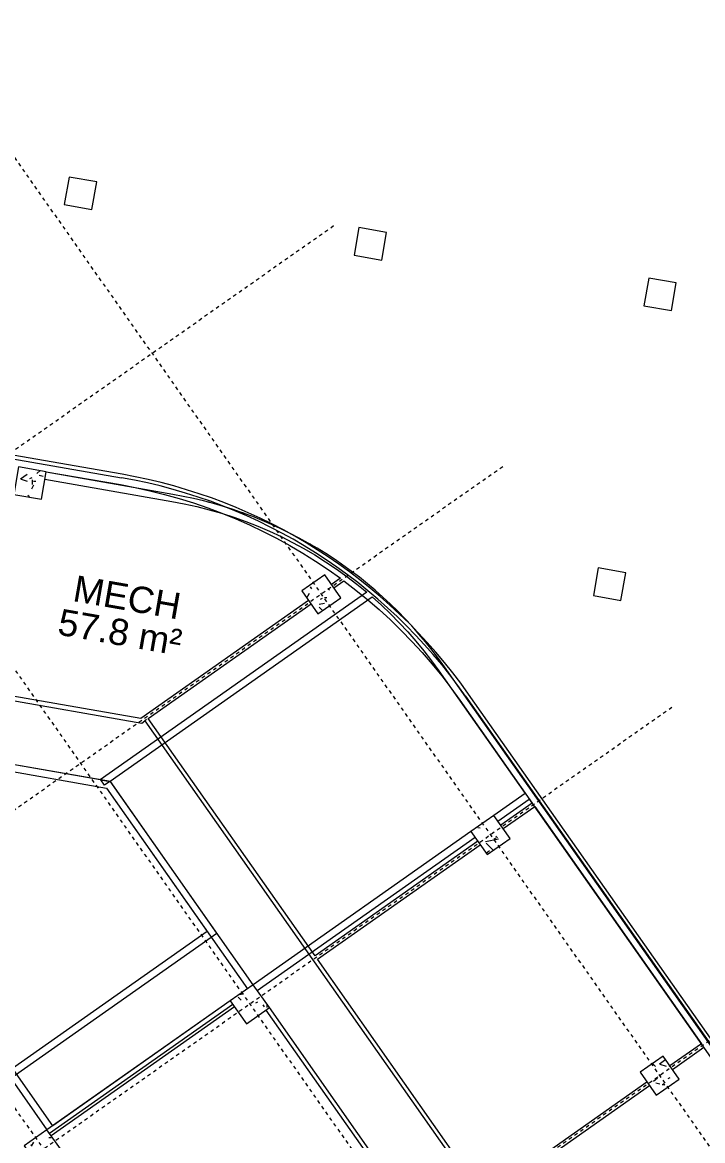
# Model space of a CAD drawing. Extents: x 274235 to 276654, y 142848 to 144425.
# Drawn here: x 275904.94 to 275924.37, y 143116.4 to 143148.33 of the extents above; entities that cross this region are included whole.
import ezdxf

# ---------------------------------------------------------------- set-up
doc = ezdxf.new("R2010")
doc.units = 0
doc.header["$LTSCALE"] = 1.5
doc.linetypes.add('ACM-G-CENTER', pattern=[50.800000000000004, 31.75, -6.350000000000001, 6.350000000000001, -6.350000000000001])
doc.linetypes.add('ACM-G-HIDDEN2', pattern=[4.762500000000001, 3.175000000000001, -1.5875])
doc.layers.get('0').update_dxf_attribs({"linetype": 'CONTINUOUS', "lineweight": 0})
for name, color, linetype, lineweight in [('_ACM-A-ANNO-RMID', 4, 'CONTINUOUS', 18), ('_ACM-A-DETL', 7, 'CONTINUOUS', 5), ('_ACM-A-GRID', 3, 'CONTINUOUS', 5), ('_ACM-A-WALL-FULL', 6, 'CONTINUOUS', 13), ('_ACM-S-STRU-CLOS', 5, 'CONTINUOUS', 5)]:
    doc.layers.add(name, color=color, linetype=linetype, lineweight=lineweight)
doc.styles.add('Arial', font='arial.ttf', dxfattribs={"height": 749.999999999999})

# ---------------------------------------------------------------- blocks, each defined once
blk = doc.blocks.new('M_Concrete-Rectangular-Column - 800 x 800mm-V860-B1_Working')
at = {"layer": '_ACM-A-DETL', "color": 250}
for p, q in [((400.0000000000002, 400.0000000000002), (-399.9999999999999, 400.0000000000002)), ((-399.9999999999999, 400.0000000000002), (-399.9999999999999, -399.9999999999999)), ((400.0000000000002, -399.9999999999999), (400.0000000000002, 400.0000000000002)), ((-399.9999999999999, -399.9999999999999), (400.0000000000002, -399.9999999999999))]:
    blk.add_line(p, q, dxfattribs=at)
blk = doc.blocks.new('M_Concrete-Rectangular-Column - 800 x 800mm-V861-B1_Working')
at = {"layer": '_ACM-S-STRU-CLOS'}
h = blk.add_hatch(dxfattribs=at)
h.set_pattern_fill('FP_541', color=256, style=0, pattern_type=2)
h.set_pattern_definition([(49.99999999999999, (-672604.125, -671604.566), (3643.681986006824, -318.7812880006761), [381, -4191]), (355, (-672604.125, -671604.566), (-704.8562580461121, 3821.135846227694), [304.8, -3352.8]), (100.451, (-672300.485, -671631.1309999999), (2938.852362929117, 3502.332152374178), [323.8, -3561.801]), (46.184, (-672604.125, -670588.566), (5421.581919880712, -840.8554984886337), [571.5, -6286.5]), (96.636, (-672152.3259999999, -670658.636), (4748.051319755933, 4948.551449789822), [485.7, -5342.701999999999]), (351.184, (-672604.125, -670588.566), (4748.100788072627, 4948.506072045693), [457.2, -5029.2]), (21, (-672096.125, -670842.566), (3032.287836333134, -2045.304476687058), [381, -4191]), (326, (-672096.125, -670842.566), (1236.042244531653, 3683.761809559103), [304.8, -3352.8]), (71.45100000000001, (-671843.434, -671013.0079999999), (4268.342513760047, 1638.424823382678), [323.8, -3561.801]), (37.50000000000001, (-672604.125, -671604.566), (61.77206501183639, 1691.100777463062), [167.64, -3144.52, 167.64, -6601.46]), (37.50000000000001, (-672604.125, -671604.566), (61.77206501183639, 1691.100777463062), [-3479.8, -3235.96, 167.64, -3197.86]), (7.499999999999999, (-672604.125, -671604.566), (1336.393250206115, 2003.61149636239), [167.64, -1772.92, 167.64, -4351.02]), (7.499999999999999, (-672604.125, -671604.566), (1336.393250206115, 2003.61149636239), [-2108.2, -3068.32, 167.64, -1115.06]), (327.5, (-673736.965, -671604.566), (2711.817807077548, -114.578640950727), [167.64, -1102.36, -9220.2]), (327.5, (-673736.965, -671604.566), (2711.817807077548, -114.578640950727), [-1270, 167.64, -3794.76, -5257.8]), (327.5, (-673736.965, -671604.566), (2711.817807077548, -114.578640950727), [-5232.4, 167.64, -5090.16]), (317.5, (-674244.965, -671604.566), (2962.585592803855, 508.5334453662156), [167.64, -1483.36, 167.64, -6197.6]), (317.5, (-674244.965, -671604.566), (2962.585592803855, 508.5334453662156), [-1818.64, -2463.8, 167.64, -3566.16])])
h.paths.add_polyline_path([(400.0000000006714, -399.99999999932), (400.0000000006714, 400.0000000006714), (-399.9999999993373, 400.0000000006714), (-399.9999999993373, -399.99999999932)])
at = {"layer": '_ACM-A-DETL', "color": 250}
for p, q in [((400.0000000000002, 400.0000000000002), (-399.9999999999999, 400.0000000000002)), ((-399.9999999999999, 400.0000000000002), (-399.9999999999999, -399.9999999999999)), ((400.0000000000002, -399.9999999999999), (400.0000000000002, 400.0000000000002)), ((-399.9999999999999, -399.9999999999999), (400.0000000000002, -399.9999999999999))]:
    blk.add_line(p, q, dxfattribs=at)
blk = doc.blocks.new('M_Concrete-Rectangular-Column - 800 x 800mm-V863-B1_Working')
at = {"layer": '_ACM-S-STRU-CLOS'}
h = blk.add_hatch(dxfattribs=at)
h.set_pattern_fill('FP_542', color=256, style=0, pattern_type=2)
h.set_pattern_definition([(49.99999999999999, (-664204.125, -680004.566), (3643.681986006824, -318.7812880006761), [381, -4191]), (355, (-664204.125, -680004.566), (-704.8562580461121, 3821.135846227694), [304.8, -3352.8]), (100.451, (-663900.485, -680031.1309999999), (2938.852362929117, 3502.332152374178), [323.8, -3561.801]), (46.184, (-664204.125, -678988.566), (5421.581919880712, -840.8554984886337), [571.5, -6286.5]), (96.636, (-663752.326, -679058.6359999999), (4748.051319755933, 4948.551449789822), [485.7, -5342.701999999999]), (351.184, (-664204.125, -678988.566), (4748.100788072627, 4948.506072045693), [457.2, -5029.2]), (21, (-663696.125, -679242.566), (3032.287836333134, -2045.304476687058), [381, -4191]), (326, (-663696.125, -679242.566), (1236.042244531653, 3683.761809559103), [304.8, -3352.8]), (71.45100000000001, (-663443.434, -679413.0079999999), (4268.342513760047, 1638.424823382678), [323.8, -3561.801]), (37.50000000000001, (-664204.125, -680004.566), (61.77206501183639, 1691.100777463062), [167.64, -3144.52, 167.64, -6601.46]), (37.50000000000001, (-664204.125, -680004.566), (61.77206501183639, 1691.100777463062), [-3479.8, -3235.96, 167.64, -3197.86]), (7.499999999999999, (-664204.125, -680004.566), (1336.393250206115, 2003.61149636239), [167.64, -1772.92, 167.64, -4351.02]), (7.499999999999999, (-664204.125, -680004.566), (1336.393250206115, 2003.61149636239), [-2108.2, -3068.32, 167.64, -1115.06]), (327.5, (-665336.965, -680004.566), (2711.817807077548, -114.578640950727), [167.64, -1102.36, -9220.2]), (327.5, (-665336.965, -680004.566), (2711.817807077548, -114.578640950727), [-1270, 167.64, -3794.76, -5257.8]), (327.5, (-665336.965, -680004.566), (2711.817807077548, -114.578640950727), [-5232.4, 167.64, -5090.16]), (317.5, (-665844.965, -680004.566), (2962.585592803855, 508.5334453662156), [167.64, -1483.36, 167.64, -6197.6]), (317.5, (-665844.965, -680004.566), (2962.585592803855, 508.5334453662156), [-1818.64, -2463.8, 167.64, -3566.16])])
h.paths.add_polyline_path([(400.0000000006368, -399.9999999993547), (400.0000000006194, 400.0000000006368), (-399.9999999993719, 400.0000000006368), (-399.9999999993547, -399.9999999993547)])
at = {"layer": '_ACM-A-DETL', "color": 250}
for p, q in [((400.0000000000002, 400.0000000000002), (-399.9999999999999, 400.0000000000002)), ((-399.9999999999999, 400.0000000000002), (-399.9999999999999, -399.9999999999999)), ((400.0000000000002, -399.9999999999999), (400.0000000000002, 400.0000000000002)), ((-399.9999999999999, -399.9999999999999), (400.0000000000002, -399.9999999999999))]:
    blk.add_line(p, q, dxfattribs=at)
blk = doc.blocks.new('M_Concrete-Rectangular-Column - 800 x 800mm-V865-B1_Working')
at = {"layer": '_ACM-S-STRU-CLOS'}
h = blk.add_hatch(dxfattribs=at)
h.set_pattern_fill('FP_544', color=256, style=0, pattern_type=2)
h.set_pattern_definition([(49.99999999999999, (-655804.125, -680004.566), (3643.681986006824, -318.7812880006761), [381, -4191]), (355, (-655804.125, -680004.566), (-704.8562580461121, 3821.135846227694), [304.8, -3352.8]), (100.451, (-655500.485, -680031.1309999999), (2938.852362929117, 3502.332152374178), [323.8, -3561.801]), (46.184, (-655804.125, -678988.566), (5421.581919880712, -840.8554984886337), [571.5, -6286.5]), (96.636, (-655352.326, -679058.6359999999), (4748.051319755933, 4948.551449789822), [485.7, -5342.701999999999]), (351.184, (-655804.125, -678988.566), (4748.100788072627, 4948.506072045693), [457.2, -5029.2]), (21, (-655296.125, -679242.566), (3032.287836333134, -2045.304476687058), [381, -4191]), (326, (-655296.125, -679242.566), (1236.042244531653, 3683.761809559103), [304.8, -3352.8]), (71.45100000000001, (-655043.434, -679413.0079999999), (4268.342513760047, 1638.424823382678), [323.8, -3561.801]), (37.50000000000001, (-655804.125, -680004.566), (61.77206501183639, 1691.100777463062), [167.64, -3144.52, 167.64, -6601.46]), (37.50000000000001, (-655804.125, -680004.566), (61.77206501183639, 1691.100777463062), [-3479.8, -3235.96, 167.64, -3197.86]), (7.499999999999999, (-655804.125, -680004.566), (1336.393250206115, 2003.61149636239), [167.64, -1772.92, 167.64, -4351.02]), (7.499999999999999, (-655804.125, -680004.566), (1336.393250206115, 2003.61149636239), [-2108.2, -3068.32, 167.64, -1115.06]), (327.5, (-656936.965, -680004.566), (2711.817807077548, -114.578640950727), [167.64, -1102.36, -9220.2]), (327.5, (-656936.965, -680004.566), (2711.817807077548, -114.578640950727), [-1270, 167.64, -3794.76, -5257.8]), (327.5, (-656936.965, -680004.566), (2711.817807077548, -114.578640950727), [-5232.4, 167.64, -5090.16]), (317.5, (-657444.965, -680004.566), (2962.585592803855, 508.5334453662156), [167.64, -1483.36, 167.64, -6197.6]), (317.5, (-657444.965, -680004.566), (2962.585592803855, 508.5334453662156), [-1818.64, -2463.8, 167.64, -3566.16])])
h.paths.add_polyline_path([(400.0000000006887, -399.9999999993893), (400.0000000006714, 400.0000000006021), (-399.99999999932, 400.0000000006021), (-399.9999999993026, -399.9999999993893)])
at = {"layer": '_ACM-A-DETL', "color": 250}
for p, q in [((400.0000000000002, 400.0000000000002), (-399.9999999999999, 400.0000000000002)), ((-399.9999999999999, 400.0000000000002), (-399.9999999999999, -399.9999999999999)), ((400.0000000000002, -399.9999999999999), (400.0000000000002, 400.0000000000002)), ((-399.9999999999999, -399.9999999999999), (400.0000000000002, -399.9999999999999))]:
    blk.add_line(p, q, dxfattribs=at)
blk = doc.blocks.new('M_Concrete-Rectangular-Column - 800 x 800mm-3973882-B1_Working')
at = {"layer": '_ACM-A-DETL', "color": 250}
for p, q in [((400.0000000000002, 400.0000000000002), (-399.9999999999999, 400.0000000000002)), ((-399.9999999999999, 400.0000000000002), (-399.9999999999999, -399.9999999999999)), ((400.0000000000002, -399.9999999999999), (400.0000000000002, 400.0000000000002)), ((-399.9999999999999, -399.9999999999999), (400.0000000000002, -399.9999999999999))]:
    blk.add_line(p, q, dxfattribs=at)
blk = doc.blocks.new('M_Concrete-Rectangular-Column - 800 x 800mm-V1062-B1_Working')
at = {"layer": '_ACM-S-STRU-CLOS'}
h = blk.add_hatch(dxfattribs=at)
h.set_pattern_fill('FP_664', color=256, style=0, pattern_type=2)
h.set_pattern_definition([(4.999999999999999, (-943600.595, 4608.31), (2351.059830332032, -2801.884651253352), [381, -4191]), (310, (-943600.595, 4608.31), (2203.542428876418, 3200.35970852878), [304.8, -3352.8]), (55.451, (-943404.6740000001, 4374.82), (4554.605249644746, 398.4403801781702), [323.8, -3561.801]), (1.184, (-942882.175, 5326.731), (3239.061715540233, -4428.211985948568), [571.5, -6286.5]), (51.63600000000001, (-942612.252, 4957.714), (6856.533572818061, 141.775001575746), [485.6999999999999, -5342.701999999998]), (306.184, (-942882.175, 5326.731), (6856.536465289661, 141.7079352829701), [457.2, -5029.2]), (336, (-942702.57, 4787.915), (697.9026265240216, -3590.399956637265), [381, -4191]), (281, (-942702.57, 4787.915), (3478.826808756641, 1730.799102873897), [304.8, -3352.8]), (26.451, (-942644.411, 4488.715), (4176.715238984827, -1859.632632828301), [323.8, -3561.801]), (352.5, (-943600.595, 4608.31), (1239.46827347174, 1152.109381356208), [167.64, -3144.52, 167.64, -6601.46]), (352.5, (-943600.595, 4608.31), (1239.46827347174, 1152.109381356208), [-3479.8, -3235.96, 167.64, -3197.86]), (322.5, (-943600.595, 4608.31), (2361.740005493846, 471.7945463884976), [167.64, -1772.92, 167.64, -4351.02]), (322.5, (-943600.595, 4608.31), (2361.740005493846, 471.7945463884976), [-2108.2, -3068.32, 167.64, -1115.06]), (282.5, (-944401.6340000001, 5409.349), (1836.525426731569, -1998.564094722365), [167.64, -1102.36, 167.64, -9052.56]), (282.5, (-944401.6340000001, 5409.349), (1836.525426731569, -1998.564094722365), [-1437.64, -3794.76, 167.64, -5090.16]), (272.5, (-944760.845, 5768.559), (2454.451810195783, -1735.276914838564), [167.64, -1483.36, 167.64, -6197.6]), (272.5, (-944760.845, 5768.559), (2454.451810195783, -1735.276914838564), [-1818.64, -2463.8, 167.64, -3566.16])])
h.paths.add_polyline_path([(-399.9999999990601, -399.9999999999783), (400.0000000009486, -399.9999999999783), (400.0000000009486, 400.0000000000477), (-399.9999999990601, 400.0000000000477)])
at = {"layer": '_ACM-A-DETL', "color": 250}
for p, q in [((400.0000000000002, 400.0000000000002), (-399.9999999999999, 400.0000000000002)), ((-399.9999999999999, 400.0000000000002), (-399.9999999999999, -399.9999999999999)), ((400.0000000000002, -399.9999999999999), (400.0000000000002, 400.0000000000002)), ((-399.9999999999999, -399.9999999999999), (400.0000000000002, -399.9999999999999))]:
    blk.add_line(p, q, dxfattribs=at)
blk = doc.blocks.new('M_Concrete-Rectangular-Column - 800 x 800mm-V1063-B1_Working')
at = {"layer": '_ACM-A-DETL', "color": 250}
for p, q in [((400.0000000000002, 400.0000000000002), (-399.9999999999999, 400.0000000000002)), ((-399.9999999999999, 400.0000000000002), (-399.9999999999999, -399.9999999999999)), ((400.0000000000002, -399.9999999999999), (400.0000000000002, 400.0000000000002)), ((-399.9999999999999, -399.9999999999999), (400.0000000000002, -399.9999999999999))]:
    blk.add_line(p, q, dxfattribs=at)
blk = doc.blocks.new('M_Concrete-Rectangular-Column - 800 x 800mm-V1065-B1_Working')
at = {"layer": '_ACM-S-STRU-CLOS'}
h = blk.add_hatch(dxfattribs=at)
h.set_pattern_fill('FP_665', color=256, style=0, pattern_type=2)
h.set_pattern_definition([(4.999999999999999, (-943600.595, -3791.69), (2351.059830332032, -2801.884651253352), [381, -4191]), (310, (-943600.595, -3791.69), (2203.542428876418, 3200.35970852878), [304.8, -3352.8]), (55.451, (-943404.6740000001, -4025.18), (4554.605249644746, 398.4403801781702), [323.8, -3561.801]), (1.184, (-942882.175, -3073.269), (3239.061715540233, -4428.211985948568), [571.5, -6286.5]), (51.63600000000001, (-942612.252, -3442.286), (6856.533572818061, 141.775001575746), [485.6999999999999, -5342.701999999998]), (306.184, (-942882.175, -3073.269), (6856.536465289661, 141.7079352829701), [457.2, -5029.2]), (336, (-942702.57, -3612.085), (697.9026265240216, -3590.399956637265), [381, -4191]), (281, (-942702.57, -3612.085), (3478.826808756641, 1730.799102873897), [304.8, -3352.8]), (26.451, (-942644.411, -3911.285), (4176.715238984827, -1859.632632828301), [323.8, -3561.801]), (352.5, (-943600.595, -3791.69), (1239.46827347174, 1152.109381356208), [167.64, -3144.52, 167.64, -6601.46]), (352.5, (-943600.595, -3791.69), (1239.46827347174, 1152.109381356208), [-3479.8, -3235.96, 167.64, -3197.86]), (322.5, (-943600.595, -3791.69), (2361.740005493846, 471.7945463884976), [167.64, -1772.92, 167.64, -4351.02]), (322.5, (-943600.595, -3791.69), (2361.740005493846, 471.7945463884976), [-2108.2, -3068.32, 167.64, -1115.06]), (282.5, (-944401.6340000001, -2990.651), (1836.525426731569, -1998.564094722365), [167.64, -1102.36, 167.64, -9052.56]), (282.5, (-944401.6340000001, -2990.651), (1836.525426731569, -1998.564094722365), [-1437.64, -3794.76, 167.64, -5090.16]), (272.5, (-944760.845, -2631.441), (2454.451810195783, -1735.276914838564), [167.64, -1483.36, 167.64, -6197.6]), (272.5, (-944760.845, -2631.441), (2454.451810195783, -1735.276914838564), [-1818.64, -2463.8, 167.64, -3566.16])])
h.paths.add_polyline_path([(-399.9999999990428, -399.9999999999783), (400.0000000009833, -399.9999999999783), (400.0000000009833, 400.0000000000477), (-399.9999999990428, 400.000000000013)])
at = {"layer": '_ACM-A-DETL', "color": 250}
for p, q in [((400.0000000000002, 400.0000000000002), (-399.9999999999999, 400.0000000000002)), ((-399.9999999999999, 400.0000000000002), (-399.9999999999999, -399.9999999999999)), ((400.0000000000002, -399.9999999999999), (400.0000000000002, 400.0000000000002)), ((-399.9999999999999, -399.9999999999999), (400.0000000000002, -399.9999999999999))]:
    blk.add_line(p, q, dxfattribs=at)
blk = doc.blocks.new('M_Concrete-Rectangular-Column - 800 x 800mm-V1067-B1_Working')
at = {"layer": '_ACM-A-DETL', "color": 250}
for p, q in [((400.0000000000002, 400.0000000000002), (-399.9999999999999, 400.0000000000002)), ((-399.9999999999999, 400.0000000000002), (-399.9999999999999, -399.9999999999999)), ((400.0000000000002, -399.9999999999999), (400.0000000000002, 400.0000000000002)), ((-399.9999999999999, -399.9999999999999), (400.0000000000002, -399.9999999999999))]:
    blk.add_line(p, q, dxfattribs=at)
blk = doc.blocks.new('M_Concrete-Rectangular-Column - 800 x 800mm-V1069-B1_Working')
at = {"layer": '_ACM-A-DETL', "color": 250}
for p, q in [((400.0000000000002, 400.0000000000002), (-399.9999999999999, 400.0000000000002)), ((-399.9999999999999, 400.0000000000002), (-399.9999999999999, -399.9999999999999)), ((400.0000000000002, -399.9999999999999), (400.0000000000002, 400.0000000000002)), ((-399.9999999999999, -399.9999999999999), (400.0000000000002, -399.9999999999999))]:
    blk.add_line(p, q, dxfattribs=at)
blk = doc.blocks.new('BASEMENT20250512')
at = {"layer": '_ACM-A-DETL', "color": 250, "linetype": 'ACM-G-HIDDEN2'}
for radius, start, end in [(11999.99999999979, 84.90622403337761, 85.13974779736883), (11999.99999999991, 79.84534199797348, 80.16607783895795), (11999.99999999984, 74.83522595652963, 75.12761503559392), (11999.99999999989, 69.90969364781117, 70.04863954066279), (11999.99999999999, 64.94820807948552, 65.08721004114653), (11999.99999999985, 59.86924053377149, 60.16165062559978), (11999.99999999984, 54.83078997180451, 55.15151898976339), (11999.9999999999, 49.85714030847956, 50.09062716633883)]:
    blk.add_arc((659881.2742731752, 659986.6208257696), radius, start, end, dxfattribs=at)
at = {"layer": '_ACM-A-WALL-FULL', "lineweight": 9}
for p, q in [((659881.2972262539, 671986.6208257695), (656204.1246721394, 671986.6208194883)), ((656204.1246721393, 671786.6208194883), (659881.2972265956, 671786.6208257696)), ((665814.2824576241, 670186.5920945163), (659232.2559711458, 663604.565608038)), ((659524.7920692166, 663614.258993634), (665991.7875189397, 670081.2544433572)), ((668225.5920017479, 668330.023132782), (671253.5322559497, 665302.0828875183)), ((698204.1245232499, 638634.33341183), (668367.0133577764, 668471.4444892281)), ((671253.5322559497, 665302.0828875183), (670484.9471776079, 664533.4978091767)), ((670626.3685338454, 664392.0764529394), (671394.9536123958, 665160.6615314898)), ((671394.9536123958, 665160.6615314898), (689751.0495304764, 646804.5656675939)), ((669919.2617526579, 663967.8123842266), (664545.250215641, 658593.8008472096)), ((664686.6715718783, 658452.3794909724), (670060.6831088961, 663826.3910279901)), ((659232.2559711458, 663604.565608038), (656204.1246721394, 663604.565608038)), ((659251.6427423381, 663604.565608038), (659515.0986836205, 663604.565608038)), ((659383.3707129792, 663472.8376373969), (659251.6427423381, 663604.565608038)), ((659515.0986836206, 663604.565608038), (659383.3707129792, 663472.8376373969)), ((664545.250215641, 658593.8008472096), (659524.7920692166, 663614.258993634)), ((656204.1246721394, 663404.565608038), (659451.642742338, 663404.565608038)), ((659451.6427423381, 663404.5656080381), (664403.8288594036, 658452.3794909724)), ((663979.5647906924, 658028.1154222612), (659595.502747335, 653644.0533789039)), ((659595.502747335, 653361.2106664294), (664120.986146929, 657886.6940660231)), ((659595.502747335, 653644.0533789039), (656204.1246721395, 657035.4314541002)), ((656152.1478057271, 656804.5656080381), (659454.0813910977, 653502.6320226666))]:
    blk.add_line(p, q, dxfattribs=at)
at = {"layer": '_ACM-A-WALL-FULL'}
for p in [(659524.7920692166, 663614.258993634), (659515.0986836205, 663604.565608038)]:
    blk.add_line(p, (659515.0986836206, 663604.565608038), dxfattribs=at)
at = {"layer": '_ACM-A-WALL-FULL', "lineweight": 9, "flags": 128}
for points in [[(659881.2970335402, 671786.6208257475), (660246.9222596649, 671780.9542766252), (660612.1952791837, 671763.9615478074), (660976.7662078917, 671735.6589745275), (661340.2847351392, 671696.0737793398), (661702.4018377726, 671645.244003206), (662062.7698390915, 671583.2184774899), (662421.042742185, 671510.0567770742), (662776.8765616529, 671425.8291631922), (663129.9296534042, 671330.6165160238), (663479.8630422064, 671224.5102571263), (663826.3407466833, 671107.6122617702), (664169.0301014436, 670980.0347612652), (664507.6020760356, 670841.9002353692), (664841.7315904204, 670693.3412948856), (665171.0978266645, 670534.5005545561), (665495.3845365555, 670365.5304963759), (665814.2782122364, 670186.5945183281)], [(665991.7910017562, 670081.2520142997), (666293.2295372685, 669892.519557902), (666588.8449628529, 669694.787256305), (666878.3672404147, 669488.2359520416), (667161.533523026, 669273.0531469012), (667438.0867220013, 669049.4341645328), (667707.7757391448, 668817.5819740917), (667970.3552607738, 668577.7074145584), (668225.5881431998, 668330.0269670592)]]:
    blk.add_lwpolyline(points, dxfattribs=at)
at = {"layer": '_ACM-A-WALL-FULL', "lineweight": 9}
blk.add_arc((659881.2742731752, 659986.6208257696), 11999.99999999983, 44.99688339537181, 89.99988948535032, dxfattribs=at)
at = {"layer": '_ACM-S-STRU-CLOS'}
for name, p in [('M_Concrete-Rectangular-Column - 800 x 800mm-V865-B1_Working', (655804.1246721394, 680004.5655484821)), ('M_Concrete-Rectangular-Column - 800 x 800mm-V863-B1_Working', (664204.1246423615, 680004.5655484821)), ('M_Concrete-Rectangular-Column - 800 x 800mm-V860-B1_Working', (672604.1246125834, 680004.5655484821)), ('M_Concrete-Rectangular-Column - 800 x 800mm-3973882-B1_Working', (655804.1246721394, 671604.5655782601)), ('M_Concrete-Rectangular-Column - 800 x 800mm-V861-B1_Working', (672604.1246125834, 671604.5655782601))]:
    blk.add_blockref(name, p, dxfattribs=at)
at = {"layer": '_ACM-S-STRU-CLOS', "rotation": 44.99999999999453}
for name, p in [('M_Concrete-Rectangular-Column - 800 x 800mm-V1065-B1_Working', (664545.2502370334, 669907.509324802)), ('M_Concrete-Rectangular-Column - 800 x 800mm-V1062-B1_Working', (670484.9471776072, 663967.8123842282)), ('M_Concrete-Rectangular-Column - 800 x 800mm-V1067-B1_Working', (664545.2502156401, 658028.1154222612)), ('M_Concrete-Rectangular-Column - 800 x 800mm-V1063-B1_Working', (676424.6441181814, 658028.115443654)), ('M_Concrete-Rectangular-Column - 800 x 800mm-V1069-B1_Working', (659454.0813910969, 652936.9465977182))]:
    blk.add_blockref(name, p, dxfattribs=at)
at = {"layer": '_ACM-A-ANNO-RMID', "lineweight": 5, "char_height": 749.999999999999, "attachment_point": 1, "style": 'Arial'}
for s, insert, width in [('MECH', (657556.0107927462, 669245.8361371743), 3767.931249999996), ('57.8 m²', (657291.0107927461, 668230.4454425039), 4409.281249999995)]:
    blk.add_mtext(s, dxfattribs=dict(at, insert=insert, width=width))
blk = doc.blocks.new('M_Concrete-Rectangular-Column - 800 x 800mm-3973882-F5_Working')
at = {"layer": '_ACM-S-STRU-CLOS'}
h = blk.add_hatch(dxfattribs=at)
h.set_pattern_fill('FP_12', color=256, style=0, pattern_type=2)
h.set_pattern_definition([(49.99999999999999, (-655804.125, -671604.566), (1457.47235942743, -127.5124112941153), [152.4, -1676.4]), (355, (-655804.125, -671604.566), (-281.9423214106538, 1528.454121820989), [121.92, -1341.12]), (100.451, (-655682.669, -671615.192), (1175.54117813264, 1400.932700546505), [129.52, -1424.721]), (46.184, (-655804.125, -671198.166), (2168.632479325518, -336.3419224575734), [228.6, -2514.6]), (96.636, (-655623.405, -671226.194), (1899.220703450187, 1979.420801688256), [194.28, -2137.081]), (351.184, (-655804.125, -671198.166), (1899.240117591927, 1979.402459470636), [182.88, -2011.68]), (21, (-655600.925, -671299.766), (1212.914804469988, -818.1214889162425), [152.4, -1676.4]), (326, (-655600.925, -671299.766), (494.4169517815951, 1473.504446177546), [121.92, -1341.12]), (71.45100000000001, (-655499.848, -671367.942), (1707.337131491297, 655.3696761195706), [129.52, -1424.721]), (37.50000000000001, (-655804.125, -671604.566), (24.70938685064226, 676.4402371484604), [67.056, -1257.808, 67.056, -2640.584]), (37.50000000000001, (-655804.125, -671604.566), (24.70938685064226, 676.4402371484604), [-1391.92, -1294.384, 67.056, -1279.144]), (7.499999999999999, (-655804.125, -671604.566), (534.5577488708675, 801.4442541774883), [67.056, -709.168, 67.056, -1740.408]), (7.499999999999999, (-655804.125, -671604.566), (534.5577488708675, 801.4442541774883), [-843.28, -1227.328, 67.056, -446.024]), (327.5, (-656257.261, -671604.566), (1084.727506429152, -45.83122648363428), [67.056, -440.944, 67.056, -3621.024]), (327.5, (-656257.261, -671604.566), (1084.727506429152, -45.83122648363428), [-575.056, -1517.904, 67.056, -2036.064]), (317.5, (-656460.461, -671604.566), (1185.034654813092, 203.4135379393795), [67.056, -593.344, 67.056, -2479.04]), (317.5, (-656460.461, -671604.566), (1185.034654813092, 203.4135379393795), [-727.456, -985.52, 67.056, -1426.464])])
h.paths.add_polyline_path([(400.0000000008966, -399.9999999992507), (400.0000000008966, 400.0000000007407), (-399.999999999112, 400.0000000007407), (-399.999999999112, -399.9999999992507)])
at = {"layer": '_ACM-A-DETL'}
for p, q in [((400.0000000000002, 400.0000000000002), (-399.9999999999999, 400.0000000000002)), ((-399.9999999999999, 400.0000000000002), (-399.9999999999999, -399.9999999999999)), ((400.0000000000002, -399.9999999999999), (400.0000000000002, 400.0000000000002)), ((-399.9999999999999, -399.9999999999999), (400.0000000000002, -399.9999999999999))]:
    blk.add_line(p, q, dxfattribs=at)
blk = doc.blocks.new('M_Concrete-Rectangular-Column - 800 x 800mm-V22-F5_Working')
at = {"layer": '_ACM-S-STRU-CLOS'}
h = blk.add_hatch(dxfattribs=at)
h.set_pattern_fill('FP_27', color=256, style=0, pattern_type=2)
h.set_pattern_definition([(4.999999999999999, (-943600.595, 4608.31), (940.4236980315761, -1120.75347945461), [152.4, -1676.4]), (310, (-943600.595, 4608.31), (881.4169468992006, 1280.143601645101), [121.92, -1341.12]), (55.451, (-943522.2270000001, 4514.914000000001), (1821.84215116403, 159.3758739208037), [129.52, -1424.721]), (1.184, (-943313.2270000001, 4895.678), (1295.625077865399, -1771.284386199539), [228.6, -2514.6]), (51.63600000000001, (-943205.2579999999, 4748.072), (2742.61371007499, 56.71003331596489), [194.28, -2137.081]), (306.184, (-943313.2270000001, 4895.678), (2742.614468039805, 56.68333553822958), [182.88, -2011.68]), (336, (-943241.385, 4680.152), (279.1610305951743, -1436.159535889394), [152.4, -1676.4]), (281, (-943241.385, 4680.152), (1391.530565339019, 692.3194066623228), [121.92, -1341.12]), (26.451, (-943218.122, 4560.472), (1670.686005617264, -743.8533212809045), [129.52, -1424.721]), (352.5, (-943600.595, 4608.31), (495.7876537561635, 460.8433037540618), [67.056, -1257.808, 67.056, -2640.584]), (352.5, (-943600.595, 4608.31), (495.7876537561635, 460.8433037540618), [-1391.92, -1294.384, 67.056, -1279.144]), (322.5, (-943600.595, 4608.31), (944.6960760343029, 188.7172577094912), [67.056, -709.168, 67.056, -1740.408]), (322.5, (-943600.595, 4608.31), (944.6960760343029, 188.7172577094912), [-843.28, -1227.328, 67.056, -446.024]), (282.5, (-943921.0109999999, 4928.726), (734.6106044989533, -799.425746572302), [67.056, -440.944, 67.056, -3621.024]), (282.5, (-943921.0109999999, 4928.726), (734.6106044989533, -799.425746572302), [-575.056, -1517.904, 67.056, -2036.064]), (272.5, (-944064.695, 5072.41), (981.7811324214794, -694.1109482973148), [67.056, -593.344, 67.056, -985.52, -1493.52]), (272.5, (-944064.695, 5072.41), (981.7811324214794, -694.1109482973148), [-1712.976, 67.056, -1426.464])])
h.paths.add_polyline_path([(-399.9999999989215, -400.0000000001863), (400.0000000010699, -400.0000000001863), (400.0000000010699, 399.9999999998398), (-399.9999999989042, 399.9999999998398)])
at = {"layer": '_ACM-A-DETL'}
for p, q in [((400.0000000000002, 400.0000000000002), (-399.9999999999999, 400.0000000000002)), ((-399.9999999999999, 400.0000000000002), (-399.9999999999999, -399.9999999999999)), ((400.0000000000002, -399.9999999999999), (400.0000000000002, 400.0000000000002)), ((-399.9999999999999, -399.9999999999999), (400.0000000000002, -399.9999999999999))]:
    blk.add_line(p, q, dxfattribs=at)
blk = doc.blocks.new('M_Concrete-Rectangular-Column - 800 x 800mm-V23-F5_Working')
at = {"layer": '_ACM-S-STRU-CLOS'}
h = blk.add_hatch(dxfattribs=at)
h.set_pattern_fill('FP_28', color=256, style=0, pattern_type=2)
h.set_pattern_definition([(4.999999999999999, (-943600.595, 13008.31), (940.4236980315761, -1120.75347945461), [152.4, -1676.4]), (310, (-943600.595, 13008.31), (881.4169468992006, 1280.143601645101), [121.92, -1341.12]), (55.451, (-943522.2270000001, 12914.914), (1821.84215116403, 159.3758739208037), [129.52, -1424.721]), (1.184, (-943313.2270000001, 13295.678), (1295.625077865399, -1771.284386199539), [228.6, -2514.6]), (51.63600000000001, (-943205.2579999999, 13148.072), (2742.61371007499, 56.71003331596489), [194.28, -2137.081]), (306.184, (-943313.2270000001, 13295.678), (2742.614468039805, 56.68333553822958), [182.88, -2011.68]), (336, (-943241.385, 13080.152), (279.1610305951743, -1436.159535889394), [152.4, -1676.4]), (281, (-943241.385, 13080.152), (1391.530565339019, 692.3194066623228), [121.92, -1341.12]), (26.451, (-943218.122, 12960.472), (1670.686005617264, -743.8533212809045), [129.52, -1424.721]), (352.5, (-943600.595, 13008.31), (495.7876537561635, 460.8433037540618), [67.056, -1257.808, 67.056, -2640.584]), (352.5, (-943600.595, 13008.31), (495.7876537561635, 460.8433037540618), [-1391.92, -1294.384, 67.056, -1279.144]), (322.5, (-943600.595, 13008.31), (944.6960760343029, 188.7172577094912), [67.056, -709.168, 67.056, -1740.408]), (322.5, (-943600.595, 13008.31), (944.6960760343029, 188.7172577094912), [-843.28, -1227.328, 67.056, -446.024]), (282.5, (-943921.0109999999, 13328.726), (734.6106044989533, -799.425746572302), [67.056, -440.944, 67.056, -3621.024]), (282.5, (-943921.0109999999, 13328.726), (734.6106044989533, -799.425746572302), [-575.056, -1517.904, 67.056, -2036.064]), (272.5, (-944064.695, 13472.41), (981.7811324214794, -694.1109482973148), [67.056, -593.344, 67.056, -2479.04]), (272.5, (-944064.695, 13472.41), (981.7811324214794, -694.1109482973148), [-727.456, -985.52, 67.056, -1426.464])])
h.paths.add_polyline_path([(-399.9999999990081, -399.9999999999437), (400.0000000010006, -399.9999999999783), (400.0000000010179, 400.0000000000477), (-399.9999999990081, 400.0000000000477)])
at = {"layer": '_ACM-A-DETL'}
for p, q in [((400.0000000000002, 400.0000000000002), (-399.9999999999999, 400.0000000000002)), ((-399.9999999999999, 400.0000000000002), (-399.9999999999999, -399.9999999999999)), ((400.0000000000002, -399.9999999999999), (400.0000000000002, 400.0000000000002)), ((-399.9999999999999, -399.9999999999999), (400.0000000000002, -399.9999999999999))]:
    blk.add_line(p, q, dxfattribs=at)
blk = doc.blocks.new('M_Concrete-Rectangular-Column - 800 x 800mm-V25-F5_Working')
at = {"layer": '_ACM-S-STRU-CLOS'}
h = blk.add_hatch(dxfattribs=at)
h.set_pattern_fill('FP_30', color=256, style=0, pattern_type=2)
h.set_pattern_definition([(4.999999999999999, (-943600.595, -3791.69), (940.4236980315761, -1120.75347945461), [152.4, -1676.4]), (310, (-943600.595, -3791.69), (881.4169468992006, 1280.143601645101), [121.92, -1341.12]), (55.451, (-943522.2270000001, -3885.086), (1821.84215116403, 159.3758739208037), [129.52, -1424.721]), (1.184, (-943313.2270000001, -3504.322), (1295.625077865399, -1771.284386199539), [228.6, -2514.6]), (51.63600000000001, (-943205.2579999999, -3651.928), (2742.61371007499, 56.71003331596489), [194.28, -2137.081]), (306.184, (-943313.2270000001, -3504.322), (2742.614468039805, 56.68333553822958), [182.88, -2011.68]), (336, (-943241.385, -3719.848), (279.1610305951743, -1436.159535889394), [152.4, -1676.4]), (281, (-943241.385, -3719.848), (1391.530565339019, 692.3194066623228), [121.92, -1341.12]), (26.451, (-943218.122, -3839.528), (1670.686005617264, -743.8533212809045), [129.52, -1424.721]), (352.5, (-943600.595, -3791.69), (495.7876537561635, 460.8433037540618), [67.056, -1257.808, 67.056, -2640.584]), (352.5, (-943600.595, -3791.69), (495.7876537561635, 460.8433037540618), [-1391.92, -1294.384, 67.056, -1279.144]), (322.5, (-943600.595, -3791.69), (944.6960760343029, 188.7172577094912), [67.056, -709.168, 67.056, -1740.408]), (322.5, (-943600.595, -3791.69), (944.6960760343029, 188.7172577094912), [-843.28, -1227.328, 67.056, -446.024]), (282.5, (-943921.0109999999, -3471.274), (734.6106044989533, -799.425746572302), [67.056, -440.944, 67.056, -3621.024]), (282.5, (-943921.0109999999, -3471.274), (734.6106044989533, -799.425746572302), [-575.056, -1517.904, 67.056, -2036.064]), (272.5, (-944064.695, -3327.59), (981.7811324214794, -694.1109482973148), [67.056, -593.344, 67.056, -2479.04]), (272.5, (-944064.695, -3327.59), (981.7811324214794, -694.1109482973148), [-727.456, -985.52, 67.056, -1426.464])])
h.paths.add_polyline_path([(-399.9999999988868, -400.0000000001516), (400.0000000011045, -400.0000000001863), (400.0000000011219, 399.9999999998398), (-399.9999999988868, 399.9999999998744), (-399.9999999988868, 158.5386440998931)])
at = {"layer": '_ACM-A-DETL'}
for p, q in [((400.0000000000002, 400.0000000000002), (-399.9999999999999, 400.0000000000002)), ((-399.9999999999999, 400.0000000000002), (-399.9999999999999, -399.9999999999999)), ((400.0000000000002, -399.9999999999999), (400.0000000000002, 400.0000000000002)), ((-399.9999999999999, -399.9999999999999), (400.0000000000002, -399.9999999999999))]:
    blk.add_line(p, q, dxfattribs=at)
blk = doc.blocks.new('M_Concrete-Rectangular-Column - 800 x 800mm-V27-F5_Working')
at = {"layer": '_ACM-S-STRU-CLOS'}
h = blk.add_hatch(dxfattribs=at)
h.set_pattern_fill('FP_32', color=256, style=0, pattern_type=2)
h.set_pattern_definition([(4.999999999999999, (-935200.595, 4608.31), (940.4236980315761, -1120.75347945461), [152.4, -1676.4]), (310, (-935200.595, 4608.31), (881.4169468992006, 1280.143601645101), [121.92, -1341.12]), (55.451, (-935122.2270000001, 4514.914000000001), (1821.84215116403, 159.3758739208037), [129.52, -1424.721]), (1.184, (-934913.2270000001, 4895.678), (1295.625077865399, -1771.284386199539), [228.6, -2514.6]), (51.63600000000001, (-934805.2579999999, 4748.072), (2742.61371007499, 56.71003331596489), [194.28, -2137.081]), (306.184, (-934913.2270000001, 4895.678), (2742.614468039805, 56.68333553822958), [182.88, -2011.68]), (336, (-934841.385, 4680.152), (279.1610305951743, -1436.159535889394), [152.4, -1676.4]), (281, (-934841.385, 4680.152), (1391.530565339019, 692.3194066623228), [121.92, -1341.12]), (26.451, (-934818.122, 4560.472), (1670.686005617264, -743.8533212809045), [129.52, -1424.721]), (352.5, (-935200.595, 4608.31), (495.7876537561635, 460.8433037540618), [67.056, -1257.808, 67.056, -2640.584]), (352.5, (-935200.595, 4608.31), (495.7876537561635, 460.8433037540618), [-1391.92, -1294.384, 67.056, -1279.144]), (322.5, (-935200.595, 4608.31), (944.6960760343029, 188.7172577094912), [67.056, -709.168, 67.056, -1740.408]), (322.5, (-935200.595, 4608.31), (944.6960760343029, 188.7172577094912), [-843.28, -1227.328, 67.056, -446.024]), (282.5, (-935521.0109999999, 4928.726), (734.6106044989533, -799.425746572302), [67.056, -440.944, 67.056, -3621.024]), (282.5, (-935521.0109999999, 4928.726), (734.6106044989533, -799.425746572302), [-575.056, -1517.904, 67.056, -2036.064]), (272.5, (-935664.695, 5072.41), (981.7811324214794, -694.1109482973148), [67.056, -593.344, 67.056, -985.52, -1493.52]), (272.5, (-935664.695, 5072.41), (981.7811324214794, -694.1109482973148), [-1712.976, 67.056, -1426.464])])
h.paths.add_polyline_path([(-399.9999999988522, -399.9999999999091), (400.0000000011739, -399.9999999999091), (400.0000000011739, 400.0000000000823), (-399.9999999988349, 400.000000000117)])
at = {"layer": '_ACM-A-DETL'}
for p, q in [((400.0000000000002, 400.0000000000002), (-399.9999999999999, 400.0000000000002)), ((-399.9999999999999, 400.0000000000002), (-399.9999999999999, -399.9999999999999)), ((400.0000000000002, -399.9999999999999), (400.0000000000002, 400.0000000000002)), ((-399.9999999999999, -399.9999999999999), (400.0000000000002, -399.9999999999999))]:
    blk.add_line(p, q, dxfattribs=at)
blk = doc.blocks.new('M_Concrete-Rectangular-Column - 800 x 800mm-V29-F5_Working')
at = {"layer": '_ACM-S-STRU-CLOS'}
h = blk.add_hatch(dxfattribs=at)
h.set_pattern_fill('FP_35', color=256, style=0, pattern_type=2)
h.set_pattern_definition([(4.999999999999999, (-928000.595, 4608.31), (940.4236980315761, -1120.75347945461), [152.4, -1676.4]), (310, (-928000.595, 4608.31), (881.4169468992006, 1280.143601645101), [121.92, -1341.12]), (55.451, (-927922.2270000001, 4514.914000000001), (1821.84215116403, 159.3758739208037), [129.52, -1424.721]), (1.184, (-927713.2270000001, 4895.678), (1295.625077865399, -1771.284386199539), [228.6, -2514.6]), (51.63600000000001, (-927605.2579999999, 4748.072), (2742.61371007499, 56.71003331596489), [194.28, -2137.081]), (306.184, (-927713.2270000001, 4895.678), (2742.614468039805, 56.68333553822958), [182.88, -2011.68]), (336, (-927641.385, 4680.152), (279.1610305951743, -1436.159535889394), [152.4, -1676.4]), (281, (-927641.385, 4680.152), (1391.530565339019, 692.3194066623228), [121.92, -1341.12]), (26.451, (-927618.122, 4560.472), (1670.686005617264, -743.8533212809045), [129.52, -1424.721]), (352.5, (-928000.595, 4608.31), (495.7876537561635, 460.8433037540618), [67.056, -1257.808, 67.056, -2640.584]), (352.5, (-928000.595, 4608.31), (495.7876537561635, 460.8433037540618), [-1391.92, -1294.384, 67.056, -1279.144]), (322.5, (-928000.595, 4608.31), (944.6960760343029, 188.7172577094912), [67.056, -709.168, 67.056, -1740.408]), (322.5, (-928000.595, 4608.31), (944.6960760343029, 188.7172577094912), [-843.28, -1227.328, 67.056, -446.024]), (282.5, (-928321.0109999999, 4928.726), (734.6106044989533, -799.425746572302), [67.056, -440.944, 67.056, -3621.024]), (282.5, (-928321.0109999999, 4928.726), (734.6106044989533, -799.425746572302), [-575.056, -1517.904, 67.056, -2036.064]), (272.5, (-928464.695, 5072.41), (981.7811324214794, -694.1109482973148), [67.056, -593.344, 67.056, -985.52, -1493.52]), (272.5, (-928464.695, 5072.41), (981.7811324214794, -694.1109482973148), [-1712.976, 67.056, -1426.464])])
h.paths.add_polyline_path([(-399.9999999989215, -400.0000000000477), (400.0000000010699, -400.0000000000477), (400.0000000010699, 399.9999999999437), (-399.9999999989042, 399.9999999999783)])
at = {"layer": '_ACM-A-DETL'}
for p, q in [((400.0000000000002, 400.0000000000002), (-399.9999999999999, 400.0000000000002)), ((-399.9999999999999, 400.0000000000002), (-399.9999999999999, -399.9999999999999)), ((400.0000000000002, -399.9999999999999), (400.0000000000002, 400.0000000000002)), ((-399.9999999999999, -399.9999999999999), (400.0000000000002, -399.9999999999999))]:
    blk.add_line(p, q, dxfattribs=at)
blk = doc.blocks.new('5f0512')
at = {"layer": '_ACM-A-GRID', "linetype": 'ACM-G-CENTER'}
for p, q in [((-365243.5584385645, -30912.37082065409), (-300020.6915707722, -96135.23768845852)), ((-371183.2554005316, -36852.06778262125), (-305960.3885327398, -102074.9346504251)), ((-376274.424225076, -41943.23660716298), (-311051.5573572834, -107166.1034749678)), ((-337120.6048401807, -50079.3937898326), (-365726.851025769, -78685.63997541543)), ((-331180.9078996074, -56019.09073040704), (-359787.1540851956, -84625.33691598987)), ((-325241.2109590342, -61958.78767098126), (-353847.4571446225, -90565.0338565642)), ((-319301.5140184606, -67898.48461155617), (-347907.7602040488, -96504.730797139))]:
    blk.add_line(p, q, dxfattribs=at)
at = {"layer": '_ACM-A-WALL-FULL', "lineweight": 18}
for p, q in [((-341847.8125767086, -58099.99979155371), (-369515.4316011526, -58099.99979155371)), ((-343999.9987791074, -58399.99979155371), (-341847.8125767086, -58399.99979155371)), ((-335201.6545394948, -59952.74790336553), (-335419.5752352027, -60170.66859907343)), ((-335334.7224214603, -60255.52141281602), (-335088.4795144283, -60009.27850578399)), ((-335985.2606601518, -60736.3540240227), (-340128.9063979054, -64879.99976177607)), ((-339916.7743635494, -64837.57335490477), (-335900.4078464096, -60821.20683776506)), ((-331241.2108745651, -62793.39805810072), (-328700.9425134819, -65333.66641168529)), ((-302865.1178662009, -90745.22691461642), (-331029.0788405221, -62581.26602343167)), ((-340128.9063979054, -64879.99976177607), (-352739.9987493295, -64879.99976177607)), ((-352739.9987493295, -64999.99976177607), (-340079.2007704206, -64999.99976177607)), ((-340079.2007704206, -64999.99976177607), (-340001.6271772919, -64922.42616864736)), ((-340001.6271772919, -64922.42616864736), (-314799.998868441, -90124.05447749828)), ((-334060.8119101257, -70693.53580832877), (-339916.7743635494, -64837.57335490489)), ((-328700.9425134819, -65333.66641168518), (-329478.7599680364, -66111.48386623967)), ((-329393.9071542941, -66196.33667998202), (-328616.0896996143, -65418.51922530239)), ((-328616.0896996143, -65418.51922530239), (-322761.2455641412, -71273.36334349262)), ((-330044.4453929857, -66677.16929118894), (-334060.8119101257, -70693.53580832877)), ((-340669.6379964341, -66799.99976177607), (-343999.9987791074, -66799.99976177607)), ((-343999.9987791074, -66999.99976177607), (-340752.4807089088, -66999.99976177607)), ((-340752.4807089088, -66999.99976177607), (-337214.5081542166, -70537.97231646813)), ((-336931.6654417421, -70537.97231646813), (-340669.6379964341, -66799.99976177607)), ((-333975.9590963833, -70778.38862207113), (-329959.5925792432, -66762.0221049313)), ((-347538.2671595415, -81144.57403426804), (-336931.6654417421, -70537.97231646813)), ((-337214.5081542166, -70537.97231646813), (-342022.8342662849, -75346.29842853663)), ((-328121.1149695516, -76633.23274890287), (-333975.9590963833, -70778.38862207113)), ((-322761.2455641412, -71273.36334349285), (-323539.0630274625, -72051.180806814)), ((-323454.2102137201, -72136.03362055647), (-322676.3927502735, -71358.21615710994)), ((-336224.5586605561, -72376.44994755439), (-340750.0420601491, -76901.93334714731)), ((-340665.1892464068, -76986.78616088966), (-336139.7058468128, -72461.30276129593)), ((-335178.0406243998, -72461.30276129511), (-331338.4508132529, -76300.89257244195)), ((-331168.7451857682, -76300.89257244195), (-335093.187810657, -72376.44994755299)), ((-324104.7484524117, -72616.86623176327), (-328121.1149695514, -76633.23274890287)), ((-328036.262155809, -76718.08556264522), (-324019.8956386693, -72701.71904550574))]:
    blk.add_line(p, q, dxfattribs=at)
at = {"layer": '_ACM-A-WALL-FULL'}
for p, q in [((-369515.4316011526, -58199.99979155371), (-341847.8125767086, -58199.99979155371)), ((-331099.7895185364, -62651.97670165473), (-302935.8285442153, -90815.93759283947)), ((-339959.2007704206, -64879.99976177607), (-340001.6271772919, -64922.42616864736))]:
    blk.add_line(p, q, dxfattribs=at)
at = {"layer": '_ACM-A-WALL-FULL', "lineweight": 18, "flags": 128}
for points in [[(-341847.8125767088, -58399.99979155371), (-341417.5321550418, -58406.17243631417), (-340987.6059305631, -58424.68528647814), (-340558.3876882124, -58455.52310426463), (-340130.230698762, -58498.66050635697), (-339703.4873422667, -58554.06198726071), (-339278.5088352207, -58621.68194803805), (-338855.6449415069, -58701.46473383962), (-338435.2436845439, -58793.34467971406), (-338017.6510608621, -58897.24616465485), (-337603.2107553524, -59013.08367383969), (-337192.2638584134, -59140.76186901459), (-336785.1485852358, -59280.17566696042), (-336382.1999974553, -59431.21032598068), (-335983.7497273951, -59593.74154033652), (-335590.1257051383, -59767.63554255501), (-335201.6492902496, -59952.75062982552)], [(-335088.4826031605, -60009.27696586377), (-334704.3223559244, -60210.21027596388), (-334326.1309037275, -60422.16080309579), (-333954.2226174908, -60644.95225907722), (-333588.9081678042, -60878.39853753755), (-333230.4927171837, -61122.30463168619), (-332879.2756651547, -61376.466797209), (-332535.5503981529, -61640.67272246326), (-332199.6040444452, -61914.70170582866), (-331871.7172342798, -62198.32484006672), (-331552.1638681772, -62491.30520097527), (-331241.2108745652, -62793.39805810072)]]:
    blk.add_lwpolyline(points, dxfattribs=at)
at = {"layer": '_ACM-A-WALL-FULL', "lineweight": 18}
blk.add_arc((-341847.8125767085, -73399.99979155371), 15300.00000000006, 45.00000008489661, 90, dxfattribs=at)
at = {"layer": '_ACM-A-WALL-FULL'}
blk.add_arc((-341847.8125767085, -73399.99979155371), 15200.00000000002, 45.00000008489661, 90, dxfattribs=at)
at = {"layer": '_ACM-S-STRU-CLOS'}
blk.add_blockref('M_Concrete-Rectangular-Column - 800 x 800mm-3973882-F5_Working', (-344399.9987791074, -58799.99979155394), dxfattribs=at)
at = {"layer": '_ACM-S-STRU-CLOS', "rotation": 44.99999999999453}
for name, p in [('M_Concrete-Rectangular-Column - 800 x 800mm-V25-F5_Working', (-335658.8732142134, -60497.05604501208)), ('M_Concrete-Rectangular-Column - 800 x 800mm-V22-F5_Working', (-329719.1762736395, -66436.75298558583)), ('M_Concrete-Rectangular-Column - 800 x 800mm-V27-F5_Working', (-335658.8732356067, -72376.44994755287)), ('M_Concrete-Rectangular-Column - 800 x 800mm-V23-F5_Working', (-323779.4793330653, -72376.44992616004)), ('M_Concrete-Rectangular-Column - 800 x 800mm-V29-F5_Working', (-340750.0420601498, -77467.61877209588))]:
    blk.add_blockref(name, p, dxfattribs=at)

msp = doc.modelspace()

# ---------------------------------------------------------------- block references
at = {"xscale": 0.0009999999999999994, "yscale": 0.001, "zscale": 0.001, "rotation": 350.1075696352769}
msp.add_blockref('BASEMENT20250512', (275143.7222229671, 142586.2208173259), dxfattribs=at)

# ---------------------------------------------------------------- next in the draw order: block references
msp.add_blockref('5f0512', (276254.5380815538, 143133.931731411), dxfattribs=at)

doc.saveas('drawing.dxf')
